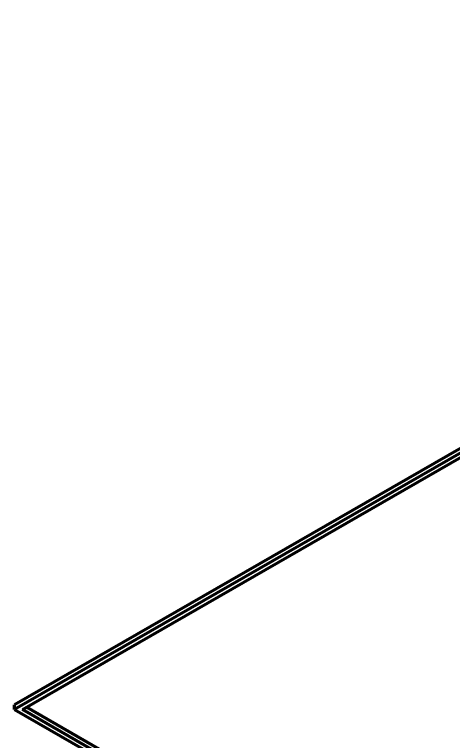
# Model space of a CAD drawing. Header units: inches. Extents: x -0.1 to 57.6, y -5.7 to 33.1.
# Drawn here: x 27.83 to 34.06, y 1.2 to 11.52 of the extents above; entities that cross this region are included whole.
import ezdxf

# ---------------------------------------------------------------- set-up
doc = ezdxf.new("R2010")
doc.units = ezdxf.units.IN
doc.header["$LTSCALE"] = 0.75
doc.header["$MEASUREMENT"] = 0
doc.layers.add('Visible', color=7, linetype='Continuous', lineweight=70)

msp = doc.modelspace()

# ---------------------------------------------------------------- linework, layer by layer
at = {"layer": 'Visible', "extrusion": (0, 0.817547, -0.575862)}
for p, q in [((44.8607, 11.5239), (27.8345, 1.7192)), ((44.8607, 11.4596), (27.8345, 1.6548)), ((27.9458, 1.6548), (44.8607, 11.3954)), ((27.8345, 1.6548), (27.8345, 1.7192)), ((27.8345, 1.6548), (40.6181, -5.7068)), ((40.6181, -5.6427), (27.9458, 1.6548)), ((40.6181, -5.5783), (28.0017, 1.687))]:
    msp.add_line(p, q, dxfattribs=at)

doc.saveas('drawing.dxf')
